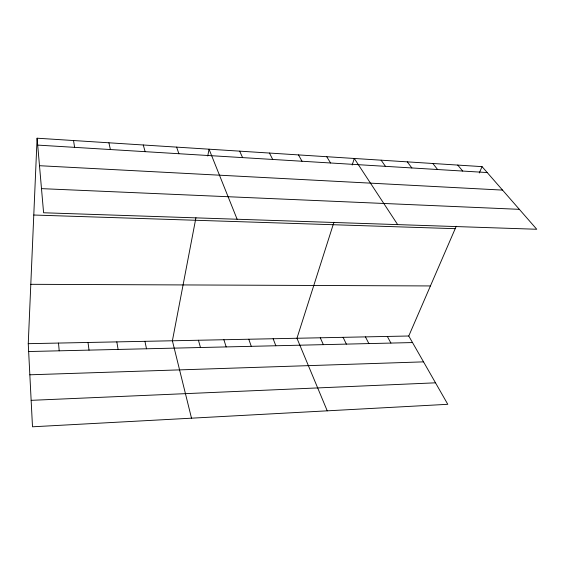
<?xml version="1.0" encoding="UTF-8"?>
<svg xmlns="http://www.w3.org/2000/svg" width="565" height="565" viewBox="0 0 565 565"><rect width="100%" height="100%" fill="white"/><g stroke="black" fill="none" stroke-linecap="round" stroke-linejoin="round"><path stroke-width="0.85" d="M456.238 226.282L408.763 336.006L447.784 404.307L32.495 426.794L28.25 343.675L37.092 138.206L482.051 166.633L536.75 229.263L43.597 212.765L37.092 138.206M195.935 217.737L172.389 340.773L191.5 418.185M207.751 156.004L209.05 149.195L237.123 219.241M333.936 222.271L296.957 338.258L327.241 410.833M352.193 165.029L354.283 158.468L397.661 224.609M479.297 172.989L482.051 166.633M31.146 400.338L435.509 382.823M29.839 374.8L423.531 361.861M28.653 351.529L412.507 342.567M28.25 343.675L408.763 336.006M30.807 284.308L430.424 285.939M33.787 215.025L455.206 228.677M41.492 188.639L519.348 209.34M39.494 165.707L502.546 190.101M37.693 145.099L487.228 172.558M457.742 165.079L462.721 171.061M432.832 163.49L437.607 169.528M407.301 161.858L411.857 167.96M381.128 160.185L385.45 166.343M326.74 156.71L330.56 162.988M298.475 154.909L302.021 161.251M387.329 336.436L390.916 343.068M365.442 336.881L368.874 343.584M269.463 153.051L272.718 159.457M343.096 337.326L346.359 344.113M239.666 151.152L242.611 157.621M320.277 337.792L323.357 344.65M273.135 338.739L275.833 345.759M248.784 339.233L251.277 346.331M176.626 147.119L178.886 153.729M223.888 339.735L226.162 346.917M198.428 340.243L200.483 347.517M143.256 144.986L145.141 151.667M108.911 142.797L110.394 149.541M144.937 341.324L146.497 348.782M116.821 341.889L118.113 349.445M73.542 140.537L74.594 147.352M88.013 342.468L89.023 350.123M58.499 343.061L59.212 350.816"/></g></svg>
